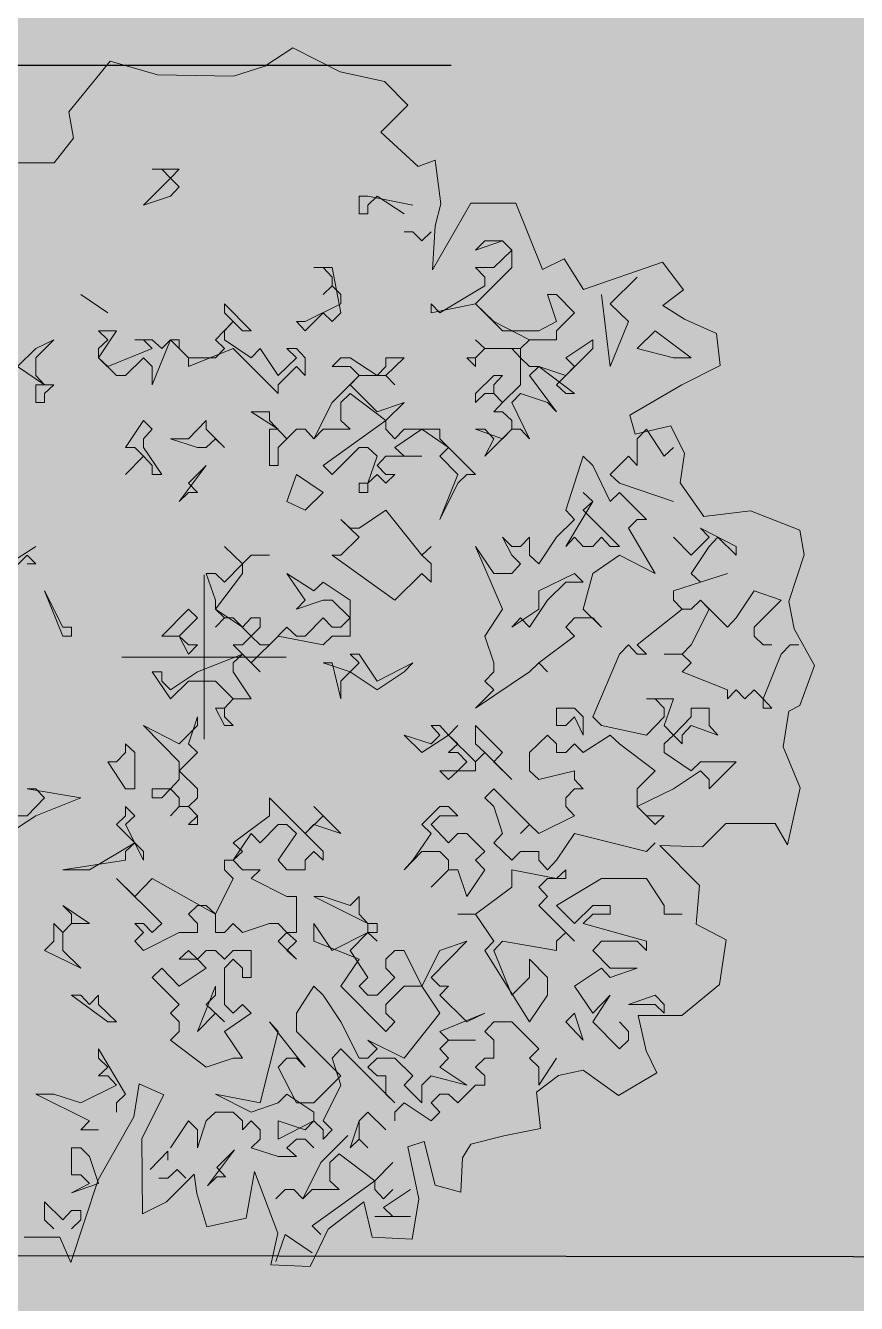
# Model space of a CAD drawing. Header units: millimetres. Extents: x 3866 to 35600, y -8896 to 9491.
# Drawn here: x 33083.639 to 33085.051, y -6655.279 to -6653.109 of the extents above; entities that cross this region are included whole.
import ezdxf

# ---------------------------------------------------------------- set-up
doc = ezdxf.new("R2010")
doc.units = ezdxf.units.MM
doc.linetypes.add('ACAD_ISO02W100', pattern=[15, 12, -3])
for name, color, linetype in [('благоустрый', 7, 'Continuous'), ('ВДМ', 7, 'Continuous'), ('КУЩІ', 108, 'Continuous'), ('майданчики заливка', 7, 'Continuous')]:
    doc.layers.add(name, color=color, linetype=linetype)
doc.layers.add('Интерьер - Мебель_Ном_пера__4', color=7, linetype='Continuous', lineweight=20, true_color=0x029e21)

# ---------------------------------------------------------------- blocks, each defined once
blk = doc.blocks.new('Дерево лиственное 02 11_24')
at = {"layer": 'Интерьер - Мебель_Ном_пера__4', "linetype": 'Continuous'}
for p, q in [((792, 7677), (1152, 7917)), ((1152, 7917), (1771, 7603)), ((-1757, 7082), (-1218, 7742)), ((-1218, 7742), (-606, 7566)), ((385, 7545), (792, 7677)), ((-606, 7566), (385, 7545)), ((1771, 7603), (2344, 7476)), ((2344, 7476), (2648, 7169)), ((2648, 7169), (2296, 6819)), ((-1697, 6741), (-1757, 7082)), ((2296, 6819), (2782, 6373)), ((-1946, 6421), (-1697, 6741)), ((-2409, 6421), (-1946, 6421)), ((-322, 6337), (-672, 6337)), ((-672, 6337), (-550, 6337)), ((-550, 6337), (-436, 6223)), ((-436, 6223), (-322, 6337)), ((2782, 6373), (3004, 6456)), ((3004, 6456), (3075, 5887)), ((-436, 6223), (-786, 5873)), ((-322, 6109), (-436, 6223)), ((-786, 5873), (-436, 5987)), ((-436, 5987), (-322, 6109)), ((2128, 5987), (2014, 5987)), ((2014, 5987), (2014, 5759)), ((2714, 5873), (2128, 5987)), ((2128, 5873), (2250, 5987)), ((2250, 5987), (2600, 5759)), ((2128, 5759), (2128, 5873)), ((2968, 5032), (3467, 5899)), ((3075, 5887), (3004, 5602)), ((3467, 5899), (4052, 5899)), ((4052, 5899), (4398, 5034)), ((2014, 5759), (2128, 5759)), ((2714, 5523), (2600, 5523)), ((2828, 5409), (2714, 5523)), ((2950, 5523), (2828, 5409)), ((3004, 5602), (2968, 5032)), ((3650, 5409), (3528, 5287)), ((3528, 5287), (3878, 5409)), ((3878, 5409), (3650, 5409)), ((4000, 5287), (3878, 5409)), ((3878, 5409), (4000, 5287)), ((4000, 5287), (3764, 5059)), ((4000, 5059), (4000, 5287)), ((4398, 5034), (4678, 5174)), ((4678, 5174), (4931, 4775)), ((1664, 5059), (1428, 5059)), ((1428, 5059), (1550, 5059)), ((1550, 5059), (1664, 4937)), ((1778, 4473), (1664, 5059)), ((3764, 5059), (3528, 5059)), ((3528, 5059), (3650, 4937)), ((3650, 4709), (4000, 5059)), ((4931, 4775), (5958, 5130)), ((5958, 5130), (6229, 4771)), ((1664, 4823), (1550, 4709)), ((1550, 4709), (1664, 4823)), ((1664, 4937), (1664, 4823)), ((1664, 4823), (1778, 4709)), ((3650, 4823), (3064, 4473)), ((3650, 4937), (3650, 4823)), ((5278, 4587), (5628, 4937)), ((-1600, 4709), (-1250, 4473)), ((-1250, 4473), (-1600, 4709)), ((1778, 4709), (1778, 4587)), ((3528, 4587), (3650, 4709)), ((4578, 4709), (4464, 4709)), ((4464, 4709), (4578, 4359)), ((4814, 4473), (4578, 4709)), ((5164, 4709), (5278, 3773)), ((6229, 4771), (5960, 4569)), ((614, 4237), (264, 4587)), ((264, 4587), (264, 4473)), ((1778, 4587), (1314, 4359)), ((3064, 4473), (2950, 4587)), ((2950, 4587), (2950, 4473)), ((2950, 4473), (3528, 4587)), ((3878, 4237), (3528, 4587)), ((3528, 4587), (3764, 4359)), ((5514, 4359), (5278, 4587)), ((5960, 4569), (6245, 4391)), ((378, 4359), (150, 4123)), ((264, 4473), (378, 4359)), ((264, 4237), (378, 4359)), ((378, 4359), (500, 4237)), ((1314, 4359), (1200, 4359)), ((1200, 4359), (1314, 4237)), ((1314, 4237), (1550, 4473)), ((1550, 4473), (1664, 4359)), ((1664, 4359), (1778, 4473)), ((3764, 4359), (4228, 4123)), ((4578, 4359), (4350, 4237)), ((4578, 4237), (4814, 4473)), ((5278, 3773), (5514, 4359)), ((6245, 4391), (6657, 4204)), ((-1372, 3887), (-1136, 4237)), ((-1136, 4237), (-1372, 4237)), ((-1372, 4237), (-1250, 4123)), ((264, 4123), (264, 4237)), ((500, 4237), (614, 4237)), ((4350, 4237), (3878, 4237)), ((4578, 4123), (4578, 4237)), ((5864, 4237), (5628, 4009)), ((6328, 3887), (5864, 4237)), ((6657, 4204), (6708, 3786)), ((-2186, 4009), (-2422, 3773)), ((-2186, 3887), (-1950, 4123)), ((-1950, 4123), (-2186, 4009)), ((-1250, 4123), (-1372, 4009)), ((-1372, 4009), (-1372, 3887)), ((-672, 4009), (-1250, 3773)), ((-672, 4123), (-900, 4123)), ((-900, 4123), (-786, 4123)), ((-786, 4123), (-672, 4009)), ((-550, 4009), (-672, 4123)), ((-672, 3537), (-436, 4123)), ((-436, 4123), (-550, 4009)), ((-322, 4123), (-436, 4123)), ((-436, 4123), (-200, 3887)), ((-322, 4009), (-322, 4123)), ((-200, 3887), (-322, 4009)), ((-200, 3773), (378, 4009)), ((150, 4123), (264, 4009)), ((264, 4009), (150, 3887)), ((614, 3887), (264, 4123)), ((378, 4009), (964, 3423)), ((728, 4009), (614, 3887)), ((964, 3659), (728, 4009)), ((1200, 4009), (1078, 4009)), ((1078, 4009), (1200, 3887)), ((1314, 3887), (1200, 4009)), ((3650, 4009), (3528, 4123)), ((3528, 4123), (3650, 4009)), ((3650, 4009), (3528, 3887)), ((3528, 3887), (3650, 4009)), ((4114, 4009), (3650, 4009)), ((3650, 4009), (4000, 4009)), ((4000, 4009), (4114, 3887)), ((4114, 4009), (4228, 4123)), ((4228, 4123), (4114, 4009)), ((4114, 3887), (4114, 4009)), ((4228, 4123), (4578, 4123)), ((4578, 3537), (5050, 4009)), ((5050, 4123), (4700, 3887)), ((5050, 4009), (5050, 4123)), ((5628, 4009), (6100, 3887)), ((-2186, 3659), (-2186, 3887)), ((-1250, 3773), (-1372, 3887)), ((-1372, 3887), (-1136, 3659)), ((-1022, 3659), (-786, 3887)), ((-786, 3887), (-672, 3773)), ((150, 3887), (-200, 3887)), ((-200, 3887), (-200, 3773)), ((1200, 3887), (964, 3659)), ((1314, 3659), (1314, 3887)), ((1778, 3887), (1664, 3773)), ((1900, 3887), (1778, 3887)), ((2250, 3659), (1900, 3887)), ((2364, 3659), (2600, 3887)), ((2600, 3887), (2364, 3887)), ((2364, 3887), (2364, 3773)), ((3528, 3887), (3414, 3887)), ((3414, 3887), (3528, 3773)), ((3528, 3773), (3528, 3887)), ((4228, 3773), (4114, 3887)), ((4114, 3887), (4114, 3537)), ((4700, 3887), (4814, 3773)), ((6100, 3887), (6328, 3887)), ((-2422, 3773), (-2072, 3537)), ((-2072, 3537), (-2186, 3659)), ((-1136, 3659), (-1022, 3659)), ((-672, 3773), (-672, 3537)), ((964, 3537), (1200, 3773)), ((1200, 3773), (1314, 3659)), ((1664, 3773), (1900, 3773)), ((2014, 3659), (1664, 3309)), ((1900, 3773), (2014, 3659)), ((1900, 3537), (2014, 3659)), ((2014, 3659), (2364, 3659)), ((2364, 3773), (2250, 3659)), ((2364, 3659), (2478, 3537)), ((2478, 3537), (2364, 3659)), ((3764, 3659), (3528, 3423)), ((3764, 3537), (3878, 3659)), ((3878, 3659), (3764, 3659)), ((4228, 3659), (4350, 3773)), ((4350, 3773), (4228, 3773)), ((4578, 3187), (4228, 3659)), ((4350, 3773), (4814, 3423)), ((4700, 3659), (4350, 3773)), ((4814, 3773), (4700, 3659)), ((6708, 3786), (6209, 3536)), ((-2072, 3537), (-2186, 3537)), ((-2186, 3537), (-2186, 3309)), ((-1950, 3537), (-2072, 3537)), ((-2072, 3423), (-1950, 3537)), ((964, 3423), (964, 3537)), ((2250, 3187), (1900, 3537)), ((3764, 3423), (3764, 3537)), ((4114, 3537), (3878, 3309)), ((4700, 3423), (4578, 3537)), ((6209, 3536), (5533, 3144)), ((-2072, 3309), (-2072, 3423)), ((1778, 3309), (1900, 3423)), ((1900, 3423), (2364, 3073)), ((3528, 3423), (3528, 3309)), ((3528, 3309), (3650, 3423)), ((3650, 3423), (3764, 3423)), ((3878, 3309), (3764, 3423)), ((3764, 3423), (3878, 3309)), ((4000, 3309), (4114, 3423)), ((4114, 3423), (4464, 3309)), ((4814, 3423), (4700, 3423)), ((-2186, 3309), (-2072, 3309)), ((850, 3187), (614, 3187)), ((614, 3187), (964, 2959)), ((850, 3073), (850, 3187)), ((1664, 3309), (1428, 2837)), ((1778, 3073), (1778, 3309)), ((2600, 3309), (2250, 3187)), ((2364, 3073), (2600, 3309)), ((3878, 3309), (3764, 3187)), ((3764, 3187), (3878, 3187)), ((3878, 3187), (4000, 3073)), ((4228, 2837), (4000, 3309)), ((4464, 3309), (4578, 3187)), ((-786, 3073), (-1022, 2723)), ((-672, 2959), (-786, 3073)), ((28, 3073), (-200, 2837)), ((28, 2959), (28, 3073)), ((1078, 2837), (850, 3073)), ((2364, 3073), (1550, 2487)), ((1900, 2959), (1778, 3073)), ((2364, 2959), (2364, 3073)), ((4000, 3073), (4000, 2959)), ((5533, 3144), (5604, 2895)), ((5604, 2895), (6067, 3002)), ((6067, 3002), (6245, 2646)), ((-786, 2837), (-672, 2959)), ((-786, 2723), (-786, 2837)), ((-200, 2837), (-436, 2837)), ((-436, 2837), (-86, 2723)), ((264, 2723), (28, 2959)), ((28, 2723), (150, 2837)), ((150, 2837), (264, 2723)), ((964, 2959), (850, 2959)), ((850, 2959), (850, 2487)), ((964, 2723), (1200, 2959)), ((1200, 2959), (1078, 2837)), ((1314, 2959), (1200, 2959)), ((1200, 2959), (1314, 2959)), ((1428, 2837), (1314, 2959)), ((1314, 2959), (1428, 2837)), ((1428, 2837), (1550, 2959)), ((1550, 2959), (1900, 2959)), ((2478, 2837), (2364, 2959)), ((2600, 2959), (2478, 2837)), ((2478, 2723), (2828, 2959)), ((3064, 2959), (2600, 2959)), ((2828, 2959), (3178, 2723)), ((3064, 2837), (3064, 2959)), ((3528, 2373), (3064, 2837)), ((3878, 2837), (3528, 2959)), ((3528, 2959), (3650, 2959)), ((3650, 2959), (3764, 2837)), ((3650, 2609), (4000, 2959)), ((3764, 2837), (3650, 2609)), ((4000, 2959), (3878, 2837)), ((4000, 2959), (4114, 2959)), ((4114, 2959), (4228, 2837)), ((5628, 2837), (5750, 2959)), ((5628, 2487), (5628, 2837)), ((5750, 2959), (5978, 2609)), ((-1022, 2723), (-900, 2723)), ((-900, 2723), (-786, 2609)), ((-550, 2373), (-786, 2723)), ((-86, 2723), (28, 2723)), ((964, 2487), (964, 2723)), ((1664, 2373), (2014, 2723)), ((2014, 2723), (2128, 2723)), ((2128, 2723), (2250, 2609)), ((2600, 2609), (2478, 2723)), ((3178, 2723), (3064, 2609)), ((5978, 2609), (6100, 2723)), ((-786, 2609), (-1022, 2373)), ((-1022, 2373), (-786, 2609)), ((-786, 2609), (-672, 2487)), ((2250, 2609), (2128, 2259)), ((2250, 2487), (2364, 2609)), ((2364, 2609), (2828, 2609)), ((2828, 2609), (2600, 2609)), ((3064, 2609), (3300, 2373)), ((4928, 2609), (4700, 1909)), ((5050, 2487), (4928, 2609)), ((5278, 2373), (5514, 2609)), ((5514, 2609), (5628, 2487)), ((6245, 2646), (6185, 2264)), ((-672, 2487), (-672, 2373)), ((-672, 2373), (-550, 2373)), ((28, 2487), (-322, 2023)), ((-200, 2259), (28, 2487)), ((850, 2487), (964, 2487)), ((1200, 2373), (1078, 2023)), ((1550, 2137), (1200, 2373)), ((1550, 2487), (1664, 2373)), ((2128, 2259), (2250, 2373)), ((2364, 2373), (2250, 2487)), ((2250, 2373), (2364, 2259)), ((2364, 2259), (2478, 2373)), ((2478, 2373), (2364, 2373)), ((3300, 2373), (3064, 1787)), ((3300, 2259), (3414, 2373)), ((3414, 2373), (3528, 2373)), ((5278, 2023), (5050, 2487)), ((5400, 2259), (5278, 2373)), ((-86, 2137), (-200, 2259)), ((2128, 2259), (2014, 2259)), ((2014, 2259), (2014, 2137)), ((2128, 2137), (2128, 2259)), ((3064, 1787), (3300, 2259)), ((6100, 2023), (5400, 2259)), ((6185, 2264), (6494, 1827)), ((-322, 2023), (-200, 2137)), ((-200, 2137), (-86, 2137)), ((1078, 2023), (1314, 1909)), ((1314, 1909), (1550, 2137)), ((2014, 2137), (2128, 2137)), ((5050, 2023), (4700, 1437)), ((5050, 2023), (4928, 2137)), ((4928, 2137), (5050, 2023)), ((4928, 1909), (5050, 2023)), ((5400, 2137), (5278, 2023)), ((5750, 1787), (5400, 2137)), ((2364, 1909), (2014, 1673)), ((2828, 1323), (2364, 1909)), ((4700, 1909), (4814, 1787)), ((5400, 1437), (4928, 1909)), ((6494, 1827), (7100, 1898)), ((7100, 1898), (7741, 1649)), ((1900, 1673), (1778, 1787)), ((1778, 1787), (2014, 1559)), ((2014, 1673), (1900, 1673)), ((4814, 1787), (4578, 1559)), ((5514, 1673), (5628, 1787)), ((5864, 1087), (5514, 1673)), ((5628, 1787), (5750, 1787)), ((6914, 1437), (6450, 1673)), ((6450, 1673), (6564, 1559)), ((2014, 1559), (1778, 1323)), ((4000, 1437), (3878, 1559)), ((3878, 1559), (4000, 1323)), ((4228, 1559), (4114, 1437)), ((4228, 1323), (4228, 1559)), ((4578, 1559), (4350, 1209)), ((4700, 1437), (4814, 1559)), ((4814, 1559), (4928, 1437)), ((5050, 1437), (5164, 1559)), ((5164, 1559), (5278, 1437)), ((6328, 1323), (6100, 1559)), ((6564, 1559), (6328, 1323)), ((6564, 1437), (6678, 1559)), ((6678, 1559), (6914, 1323)), ((7741, 1649), (7800, 1326)), ((-2186, 1437), (-2536, 1209)), ((500, 1209), (264, 1437)), ((264, 1437), (500, 1209)), ((2828, 1323), (2950, 1437)), ((2950, 1437), (2828, 1323)), ((3764, 1087), (3528, 1437)), ((3528, 1437), (3878, 623)), ((4114, 1437), (4000, 1437)), ((4928, 1437), (5050, 1437)), ((5278, 1437), (5400, 1437)), ((6328, 1087), (6564, 1437)), ((6914, 1323), (6914, 1437)), ((-2772, 859), (-2300, 1323)), ((-2300, 1323), (-2186, 1209)), ((-2186, 1209), (-2300, 1209)), ((500, 1209), (264, 973)), ((500, 1209), (614, 1323)), ((614, 1323), (500, 1209)), ((500, 1087), (500, 1209)), ((614, 1323), (850, 1323)), ((850, 1323), (614, 1323)), ((1778, 1323), (1664, 1323)), ((1664, 1323), (2478, 737)), ((2950, 1209), (2828, 1323)), ((2950, 973), (2950, 1209)), ((4000, 1323), (4114, 1209)), ((4114, 1209), (4000, 1087)), ((4350, 1209), (4228, 1323)), ((5050, 1087), (5400, 1323)), ((5400, 1323), (5864, 1087)), ((7800, 1326), (7598, 723)), ((0, 0), (0, 1067)), ((150, 1087), (28, 1087)), ((28, 1087), (150, 737)), ((150, 623), (500, 1087)), ((264, 973), (150, 1087)), ((1428, 859), (1078, 1087)), ((1078, 1087), (1314, 737)), ((2478, 737), (2828, 1087)), ((2828, 1087), (2950, 973)), ((4000, 1087), (3764, 1087)), ((4814, 1087), (4350, 859)), ((4928, 973), (4814, 1087)), ((4928, 623), (5050, 1087)), ((6100, 859), (6800, 1087)), ((6450, 973), (6328, 1087)), ((6800, 1087), (6450, 973)), ((-1836, 387), (-2072, 859)), ((-2072, 859), (-1836, 273)), ((1550, 973), (1428, 859)), ((1900, 737), (1550, 973)), ((4350, 859), (4350, 623)), ((4464, 737), (4700, 973)), ((4700, 973), (4928, 973)), ((6100, 737), (6100, 859)), ((7150, 859), (6914, 509)), ((7500, 737), (7150, 859)), ((150, 737), (150, 623)), ((1314, 737), (1200, 623)), ((1200, 623), (1550, 737)), ((1550, 737), (1664, 737)), ((1664, 737), (1900, 509)), ((1900, 273), (1900, 737)), ((4228, 387), (4464, 737)), ((6214, 623), (6100, 737)), ((6328, 623), (6450, 737)), ((6450, 737), (6328, 623)), ((6450, 737), (6564, 623)), ((6800, 387), (6450, 737)), ((7150, 387), (7500, 737)), ((7598, 723), (7669, 367)), ((-200, 623), (-550, 273)), ((-322, 273), (-86, 509)), ((-86, 509), (-200, 623)), ((500, 387), (150, 623)), ((150, 623), (264, 509)), ((264, 509), (150, 387)), ((150, 387), (264, 509)), ((264, 509), (378, 509)), ((378, 509), (614, 273)), ((614, 509), (500, 387)), ((728, 509), (614, 509)), ((728, 387), (728, 509)), ((1550, 509), (1314, 273)), ((1664, 387), (1550, 509)), ((1900, 509), (1778, 387)), ((3878, 623), (3650, 273)), ((4350, 623), (4000, 387)), ((4000, 387), (4114, 509)), ((4114, 509), (4228, 387)), ((4700, 387), (4814, 509)), ((4814, 509), (5050, 509)), ((5164, 387), (4928, 623)), ((5050, 509), (5164, 387)), ((5628, 159), (6214, 623)), ((6214, 623), (6328, 623)), ((6328, 623), (6214, 623)), ((6564, 623), (6328, 159)), ((6914, 509), (6800, 387)), ((-1722, 387), (-1836, 387)), ((-1722, 273), (-1722, 387)), ((614, 273), (728, 387)), ((1078, 387), (850, 159)), ((1200, 273), (1078, 387)), ((1778, 387), (1664, 387)), ((4814, 273), (4700, 387)), ((7150, 273), (7150, 387)), ((7669, 367), (7931, -110)), ((-1836, 273), (-1722, 273)), ((-550, 273), (-322, 273)), ((-200, 159), (-322, 273)), ((-322, 273), (-200, 37)), ((614, 273), (500, 159)), ((614, -77), (964, 273)), ((728, 159), (614, 273)), ((964, 273), (1550, 159)), ((1314, 273), (1200, 273)), ((1550, 159), (1664, 273)), ((1664, 273), (1900, 273)), ((3650, 273), (3764, -77)), ((4350, -77), (4814, 273)), ((7264, 159), (7150, 273)), ((0, 0), (-1067, 0)), ((-200, 37), (-86, 159)), ((-86, 159), (-200, 159)), ((500, 37), (-86, -191)), ((0, 0), (1067, 0)), ((0, 0), (0, -1067)), ((500, 159), (378, 159)), ((378, 159), (500, 37)), ((378, -77), (500, 37)), ((500, 37), (728, -191)), ((850, 159), (728, 159)), ((2014, 37), (1900, 37)), ((1900, 37), (2014, -77)), ((2250, -313), (2014, 37)), ((5050, -777), (5400, 37)), ((5400, 37), (5514, 159)), ((5514, 159), (5628, 37)), ((5750, 37), (5628, 159)), ((5628, 37), (5750, 37)), ((6214, 37), (5978, 37)), ((5978, 37), (6214, 37)), ((6328, 159), (6214, 37)), ((6214, 37), (6328, -77)), ((7378, 159), (7264, 159)), ((7264, -541), (7500, 37)), ((7500, 37), (7614, 159)), ((7614, 159), (7728, 159)), ((378, -191), (378, -77)), ((728, -191), (614, -77)), ((1900, -191), (1550, -77)), ((1550, -77), (1664, -77)), ((1664, -77), (1778, -541)), ((2014, -77), (1900, -191)), ((2714, -77), (2250, -313)), ((2600, -191), (2714, -77)), ((3764, -77), (3764, -191)), ((4228, -191), (4350, -77)), ((4350, -77), (4464, -191)), ((4464, -191), (4350, -77)), ((6328, -77), (6214, -191)), ((7931, -110), (7741, -630)), ((-550, -191), (-672, -191)), ((-672, -191), (-436, -541)), ((-550, -313), (-550, -191)), ((-436, -427), (-550, -313)), ((-86, -191), (-436, -427)), ((-436, -541), (-200, -313)), ((-200, -313), (150, -313)), ((150, -313), (378, -541)), ((614, -541), (378, -191)), ((1778, -313), (1900, -191)), ((1778, -541), (1778, -313)), ((1900, -191), (2250, -427)), ((2250, -427), (2600, -191)), ((3528, -663), (4228, -191)), ((3764, -191), (3650, -313)), ((3650, -313), (3764, -427)), ((6214, -191), (6800, -427)), ((3764, -427), (3528, -663)), ((6800, -427), (6800, -541)), ((6800, -541), (6914, -427)), ((6914, -427), (7028, -541)), ((7028, -541), (7150, -427)), ((7150, -427), (7264, -541)), ((264, -663), (150, -663)), ((150, -663), (264, -891)), ((264, -663), (378, -541)), ((378, -541), (264, -663)), ((264, -777), (264, -663)), ((378, -541), (614, -541)), ((4814, -663), (4578, -663)), ((4578, -663), (4578, -891)), ((4928, -777), (4814, -663)), ((6100, -541), (5750, -541)), ((5750, -541), (5864, -541)), ((5864, -541), (5978, -663)), ((5978, -891), (6100, -541)), ((5978, -663), (5978, -777)), ((6564, -663), (6328, -663)), ((6328, -663), (6328, -777)), ((6564, -891), (6564, -663)), ((7264, -541), (7264, -663)), ((7378, -663), (7264, -541)), ((7264, -663), (7378, -663)), ((7741, -630), (7598, -702)), ((-200, -1127), (-86, -777)), ((-86, -777), (-86, -891)), ((378, -891), (264, -777)), ((4700, -891), (4814, -777)), ((4814, -777), (4928, -1013)), ((4928, -1013), (4928, -777)), ((5164, -891), (5050, -777)), ((5978, -777), (5750, -1013)), ((6328, -777), (6100, -1013)), ((7598, -702), (7527, -1165)), ((-322, -1127), (-786, -891)), ((-786, -891), (-322, -1363)), ((-86, -891), (-322, -1127)), ((264, -891), (378, -891)), ((3064, -891), (2950, -891)), ((2950, -891), (3064, -1013)), ((3178, -1013), (3064, -891)), ((3178, -1013), (3300, -891)), ((3300, -891), (3178, -1013)), ((3878, -1241), (3528, -891)), ((3528, -891), (3528, -1127)), ((4578, -891), (4700, -891)), ((5750, -1013), (5164, -891)), ((6100, -1013), (5978, -891)), ((6214, -1013), (6328, -891)), ((6328, -891), (6678, -1013)), ((6678, -1013), (6564, -891)), ((-900, -1241), (-1022, -1127)), ((-1022, -1127), (-1022, -1241)), ((-86, -1241), (-200, -1127)), ((2950, -1127), (2600, -1013)), ((2600, -1013), (2828, -1241)), ((2828, -1241), (3178, -1013)), ((3064, -1013), (2950, -1127)), ((3528, -1363), (3178, -1013)), ((3178, -1013), (3300, -1127)), ((3300, -1127), (3178, -1241)), ((3528, -1127), (3650, -1241)), ((4228, -1241), (4464, -1013)), ((4464, -1013), (4578, -1127)), ((4578, -1127), (4578, -1241)), ((4700, -1241), (4814, -1127)), ((4814, -1127), (4928, -1241)), ((4928, -1241), (5278, -1013)), ((5278, -1013), (5400, -1127)), ((5400, -1127), (5864, -1477)), ((5978, -1127), (6100, -1013)), ((5978, -1241), (5978, -1127)), ((6100, -1013), (6214, -1127)), ((6214, -1127), (6214, -1013)), ((-1022, -1241), (-1136, -1363)), ((-900, -1713), (-900, -1241)), ((-322, -1477), (-86, -1241)), ((3178, -1241), (3300, -1241)), ((3300, -1241), (3414, -1363)), ((3528, -1363), (3650, -1241)), ((3650, -1241), (3528, -1363)), ((3650, -1241), (4000, -1591)), ((3764, -1363), (3878, -1241)), ((4228, -1477), (4228, -1241)), ((4578, -1241), (4700, -1241)), ((6328, -1477), (5978, -1241)), ((7527, -1165), (7746, -1700)), ((-1136, -1363), (-1250, -1363)), ((-1250, -1363), (-1022, -1713)), ((-322, -1363), (-322, -1591)), ((-86, -1713), (-322, -1477)), ((3300, -1477), (3064, -1477)), ((3064, -1477), (3178, -1591)), ((3178, -1591), (3300, -1477)), ((3414, -1363), (3300, -1477)), ((3300, -1477), (3528, -1477)), ((3528, -1477), (3528, -1363)), ((4000, -1591), (3764, -1363)), ((4350, -1591), (4228, -1477)), ((4814, -1477), (4350, -1591)), ((4814, -1591), (4814, -1477)), ((5864, -1477), (5628, -1713)), ((6100, -1713), (6450, -1477)), ((6450, -1363), (6328, -1477)), ((6914, -1363), (6450, -1363)), ((6450, -1477), (6564, -1591)), ((6564, -1713), (6914, -1363)), ((-322, -1591), (-436, -1713)), ((4928, -1713), (4814, -1591)), ((6564, -1591), (6564, -1713)), ((-1600, -1827), (-2300, -1713)), ((-2300, -1713), (-2186, -1713)), ((-2186, -1713), (-2072, -1827)), ((-1022, -1713), (-900, -1713)), ((-436, -1713), (-672, -1713)), ((-672, -1713), (-672, -1827)), ((-550, -1827), (-436, -1713)), ((-436, -1713), (-322, -1827)), ((-86, -1827), (-86, -1713)), ((3650, -1827), (3764, -1713)), ((3764, -1713), (4228, -2177)), ((4700, -1827), (4814, -1713)), ((4814, -1713), (4928, -1713)), ((5628, -1713), (5628, -1941)), ((5628, -1941), (6100, -1713)), ((7746, -1700), (7581, -2439)), ((-2072, -1827), (-2300, -2063)), ((-2186, -2063), (-1600, -1827)), ((-900, -2063), (-1022, -1941)), ((-1022, -1941), (-1022, -2063)), ((-672, -1827), (-550, -1827)), ((-322, -1941), (-436, -2063)), ((-436, -2063), (-322, -1941)), ((-322, -1827), (-322, -1941)), ((-322, -1941), (-200, -1941)), ((-200, -1941), (-86, -1827)), ((-86, -2063), (-200, -1941)), ((-200, -1941), (-86, -2063)), ((964, -1941), (850, -1827)), ((850, -1827), (850, -2063)), ((1314, -2291), (964, -1941)), ((1778, -2291), (1428, -1941)), ((1428, -1941), (1550, -2063)), ((3064, -1941), (2828, -2177)), ((3178, -1941), (3064, -1941)), ((3300, -2063), (3178, -1941)), ((3764, -1941), (3650, -1827)), ((3878, -2291), (3764, -1941)), ((4700, -1941), (4700, -1827)), ((4814, -2063), (4700, -1941)), ((5628, -1941), (5864, -2177)), ((5750, -2063), (5628, -1941)), ((-2536, -2291), (-2186, -2063)), ((-2300, -2063), (-2422, -2063)), ((-1022, -2063), (-1136, -2177)), ((-1022, -2177), (-900, -2063)), ((-86, -2063), (-200, -2177)), ((-86, -2177), (-86, -2063)), ((850, -2063), (378, -2413)), ((1550, -2063), (1314, -2291)), ((2950, -2177), (3064, -2063)), ((3064, -2063), (3300, -2063)), ((4350, -2291), (4814, -2063)), ((5978, -2063), (5750, -2063)), ((5864, -2177), (5978, -2063)), ((-1136, -2177), (-900, -2413)), ((-786, -2641), (-1022, -2177)), ((-200, -2177), (-86, -2177)), ((378, -2641), (614, -2291)), ((614, -2291), (728, -2413)), ((728, -2413), (964, -2177)), ((964, -2177), (1078, -2177)), ((1200, -2291), (964, -2641)), ((1078, -2177), (1200, -2291)), ((1314, -2291), (1428, -2177)), ((1550, -2527), (1314, -2291)), ((1428, -2177), (1778, -2291)), ((2950, -2291), (2714, -2641)), ((2828, -2177), (2950, -2291)), ((3178, -2413), (2950, -2177)), ((3300, -2291), (3178, -2413)), ((3414, -2291), (3300, -2291)), ((3650, -2527), (3414, -2291)), ((3764, -2413), (3878, -2291)), ((4228, -2177), (4114, -2291)), ((4114, -2291), (4228, -2177)), ((4228, -2177), (4350, -2291)), ((4814, -2291), (4578, -2641)), ((5750, -2527), (4814, -2291)), ((6779, -2162), (6478, -2466)), ((7420, -2162), (6779, -2162)), ((7581, -2439), (7420, -2162)), ((-900, -2413), (-1486, -2763)), ((-1022, -2527), (-900, -2413)), ((-900, -2413), (-786, -2527)), ((378, -2413), (500, -2527)), ((4000, -2641), (3764, -2413)), ((5864, -2413), (5750, -2527)), ((6478, -2466), (5924, -2447)), ((5924, -2447), (6436, -2968)), ((-1836, -2763), (-1022, -2641)), ((-1022, -2641), (-1022, -2527)), ((-786, -2527), (-786, -2641)), ((378, -2641), (264, -2641)), ((264, -2641), (264, -2763)), ((500, -2527), (378, -2641)), ((500, -2763), (378, -2641)), ((964, -2641), (1078, -2763)), ((1314, -2641), (1428, -2527)), ((1314, -2763), (1314, -2641)), ((1428, -2527), (1550, -2641)), ((1550, -2641), (1550, -2527)), ((2600, -2763), (2828, -2527)), ((2714, -2641), (2600, -2763)), ((2828, -2527), (3064, -2527)), ((3064, -2527), (3178, -2641)), ((3178, -2641), (3178, -2763)), ((3528, -2641), (3650, -2527)), ((3650, -2763), (3528, -2641)), ((4114, -2527), (4000, -2641)), ((4350, -2527), (4114, -2527)), ((4350, -2641), (4350, -2527)), ((4464, -2763), (4350, -2641)), ((4578, -2641), (4464, -2763)), ((-1486, -2763), (-1836, -2763)), ((264, -2763), (378, -2877)), ((728, -2763), (500, -2763)), ((614, -2877), (728, -2763)), ((1078, -2763), (1314, -2763)), ((3178, -2763), (2950, -2991)), ((2950, -2991), (3178, -2763)), ((3178, -2763), (3300, -2763)), ((3300, -2763), (3414, -3113)), ((3414, -3113), (3650, -2763)), ((4578, -2877), (4000, -2763)), ((4000, -2763), (4000, -2991)), ((4700, -2763), (4578, -2877)), ((4700, -2877), (4700, -2763)), ((-900, -3113), (-1136, -2877)), ((-1136, -2877), (-550, -3463)), ((-672, -2877), (-900, -3113)), ((150, -3341), (-672, -2877)), ((378, -2877), (150, -3341)), ((1078, -3113), (614, -2877)), ((4350, -2991), (4464, -2877)), ((4464, -2877), (4700, -2877)), ((4578, -3227), (5164, -2877)), ((5164, -2877), (5750, -2877)), ((5750, -2877), (5978, -3227)), ((6436, -2968), (6395, -3470)), ((1200, -3113), (1078, -3113)), ((1200, -3577), (1200, -3113)), ((1550, -3113), (1428, -3113)), ((1428, -3113), (2128, -3463)), ((1900, -3227), (1550, -3113)), ((2014, -3113), (1900, -3227)), ((2014, -3341), (2014, -3113)), ((4000, -2991), (3528, -3341)), ((4464, -3113), (4350, -2991)), ((4350, -3227), (4464, -3113)), ((-1486, -3463), (-1836, -3227)), ((-1836, -3227), (-1722, -3341)), ((-200, -3341), (-86, -3227)), ((-86, -3227), (28, -3227)), ((28, -3227), (150, -3341)), ((4814, -3691), (4350, -3227)), ((4814, -3463), (4578, -3227)), ((5050, -3227), (4814, -3463)), ((5278, -3227), (5050, -3227)), ((5278, -3341), (5278, -3227)), ((5978, -3227), (5978, -3341)), ((-1836, -3577), (-1950, -3463)), ((-1950, -3463), (-1950, -3691)), ((-1836, -3577), (-1722, -3463)), ((-1722, -3463), (-1836, -3577)), ((-1722, -3341), (-1722, -3463)), ((-1722, -3463), (-1486, -3463)), ((-786, -3463), (-900, -3463)), ((-900, -3463), (-786, -3577)), ((-672, -3577), (-786, -3463)), ((-550, -3463), (-672, -3577)), ((-86, -3463), (-200, -3341)), ((-86, -3577), (-86, -3463)), ((150, -3341), (150, -3577)), ((264, -3577), (378, -3463)), ((378, -3463), (500, -3577)), ((500, -3577), (850, -3463)), ((850, -3463), (964, -3463)), ((964, -3463), (1078, -3577)), ((1664, -3813), (1428, -3463)), ((1428, -3463), (1428, -3691)), ((2128, -3463), (2014, -3341)), ((2250, -3463), (2128, -3463)), ((2128, -3463), (2128, -3577)), ((2250, -3577), (2250, -3463)), ((3528, -3341), (3300, -3341)), ((3300, -3341), (3528, -3341)), ((3528, -3341), (3764, -3691)), ((4928, -3463), (5050, -3341)), ((5750, -3691), (4928, -3463)), ((5050, -3341), (5278, -3341)), ((5978, -3341), (6214, -3341)), ((6395, -3470), (6786, -3676)), ((-1836, -3813), (-1836, -3577)), ((-786, -3577), (-900, -3691)), ((-786, -3813), (-322, -3577)), ((-322, -3577), (-86, -3577)), ((150, -3577), (264, -3577)), ((1078, -3577), (964, -3691)), ((1200, -3691), (1078, -3577)), ((1078, -3577), (1200, -3577)), ((2128, -3577), (1664, -3813)), ((1900, -3813), (2128, -3577)), ((2128, -3577), (2250, -3691)), ((2250, -3691), (2128, -3577)), ((2128, -3577), (2250, -3577)), ((4578, -3691), (4700, -3577)), ((4700, -3577), (4814, -3691)), ((-1950, -3691), (-2072, -3813)), ((-2072, -3813), (-1600, -4041)), ((-1600, -4041), (-1836, -3813)), ((-900, -3691), (-786, -3813)), ((-200, -3813), (-322, -3927)), ((-86, -3927), (-200, -3813)), ((28, -3813), (-86, -3927)), ((150, -3813), (28, -3813)), ((264, -3927), (150, -3813)), ((378, -3813), (264, -3927)), ((614, -3813), (378, -3813)), ((614, -4163), (614, -3813)), ((964, -3691), (1200, -3927)), ((1078, -3813), (1200, -3691)), ((1200, -3927), (1078, -3813)), ((1428, -3691), (2014, -3927)), ((2128, -4163), (1900, -3813)), ((2478, -3813), (2364, -3927)), ((2600, -3813), (2478, -3813)), ((2828, -4277), (2600, -3813)), ((3064, -3813), (2828, -4277)), ((2950, -4163), (3414, -3691)), ((3414, -3691), (3064, -3813)), ((3764, -3691), (3650, -3813)), ((3650, -3813), (4228, -4741)), ((3764, -3813), (3878, -3691)), ((4000, -4391), (3764, -3813)), ((3878, -3691), (4578, -3813)), ((4578, -3813), (4578, -3691)), ((5050, -3813), (5164, -3691)), ((5278, -4041), (5050, -3813)), ((5164, -3691), (5628, -3691)), ((5628, -3691), (5750, -3813)), ((5750, -3813), (5750, -3691)), ((6786, -3676), (6698, -4256)), ((-322, -3927), (-86, -3927)), ((-86, -3927), (28, -4041)), ((264, -4041), (378, -3927)), ((378, -3927), (500, -4041)), ((2014, -3927), (1778, -4277)), ((2364, -3927), (2364, -4041)), ((4464, -4163), (4228, -3927)), ((4228, -3927), (4228, -4163)), ((-550, -4041), (-672, -4163)), ((-322, -4277), (-550, -4041)), ((28, -4041), (-322, -4277)), ((264, -4513), (264, -4041)), ((500, -4041), (500, -4163)), ((2364, -4041), (2478, -4163)), ((4814, -4277), (5164, -4041)), ((5164, -4041), (5278, -4163)), ((5278, -4163), (5628, -4041)), ((5628, -4041), (5278, -4041)), ((-672, -4163), (-322, -4513)), ((150, -4277), (-86, -4863)), ((150, -4391), (150, -4277)), ((500, -4163), (614, -4163)), ((1428, -4277), (1200, -4627)), ((1550, -4391), (1428, -4277)), ((1778, -4277), (2364, -4863)), ((2014, -4277), (2128, -4163)), ((2128, -4391), (2014, -4277)), ((2478, -4163), (2250, -4391)), ((2364, -4513), (2600, -4277)), ((2600, -4277), (2828, -4277)), ((2828, -4277), (3064, -4627)), ((3064, -4277), (2950, -4163)), ((3064, -4391), (3178, -4277)), ((3178, -4277), (3064, -4277)), ((4228, -4163), (4000, -4391)), ((4464, -4391), (4464, -4163)), ((5050, -4627), (4814, -4277)), ((6698, -4256), (6209, -4655)), ((-1600, -4391), (-1722, -4391)), ((-1722, -4391), (-1250, -4741)), ((-1486, -4513), (-1600, -4391)), ((-1372, -4391), (-1486, -4513)), ((-1372, -4513), (-1372, -4391)), ((28, -4513), (150, -4391)), ((1778, -4741), (1550, -4391)), ((2250, -4391), (2128, -4391)), ((3414, -4741), (3064, -4391)), ((4228, -4741), (4464, -4391)), ((5050, -4741), (5278, -4391)), ((5278, -4391), (5050, -4627)), ((5864, -4391), (5514, -4513)), ((5978, -4513), (5864, -4391)), ((-1136, -4741), (-1372, -4513)), ((-322, -4513), (-436, -4627)), ((-436, -4627), (-322, -4741)), ((-86, -4863), (150, -4627)), ((264, -4741), (28, -4513)), ((150, -4627), (264, -4741)), ((378, -4627), (264, -4513)), ((264, -4863), (614, -4627)), ((500, -4513), (378, -4627)), ((614, -4627), (500, -4513)), ((1200, -4627), (1200, -4863)), ((2364, -4627), (2364, -4513)), ((2478, -4741), (2364, -4627)), ((3064, -4627), (2600, -5213)), ((3064, -4863), (3650, -4627)), ((3650, -4627), (3414, -4741)), ((4814, -4627), (4700, -4741)), ((4928, -4977), (4814, -4627)), ((5514, -4513), (5864, -4513)), ((5864, -4513), (5978, -4627)), ((5978, -4627), (5978, -4513)), ((-1250, -4741), (-1136, -4741)), ((-322, -4741), (-322, -4863)), ((1314, -5327), (850, -4741)), ((850, -4741), (964, -4863)), ((2014, -5213), (1778, -4741)), ((2364, -4863), (2478, -4741)), ((3650, -4863), (3764, -4741)), ((3764, -4741), (4000, -4741)), ((4000, -4741), (4350, -5091)), ((4700, -4741), (4928, -4977)), ((5400, -5091), (5050, -4741)), ((5400, -4741), (5514, -4863)), ((6209, -4655), (5639, -4655)), ((5639, -4655), (5746, -5118)), ((-322, -4863), (-436, -4977)), ((-436, -4977), (28, -5327)), ((500, -5213), (264, -4863)), ((964, -4863), (728, -5791)), ((1200, -4863), (1778, -5441)), ((2600, -5213), (2128, -4977)), ((2128, -4977), (2250, -5091)), ((3178, -4977), (3064, -4863)), ((3064, -5091), (3178, -4977)), ((3178, -4977), (3528, -4977)), ((3528, -4977), (3178, -4977)), ((3764, -4977), (3650, -4863)), ((3764, -5213), (3764, -4977)), ((5514, -4977), (5400, -5091)), ((5514, -4863), (5514, -4977)), ((-1022, -5677), (-1372, -5091)), ((-1372, -5091), (-1372, -5213)), ((1664, -5213), (1778, -5091)), ((1778, -5091), (2250, -5563)), ((2250, -5091), (2128, -5213)), ((3178, -5213), (3064, -5091)), ((4350, -5091), (4228, -5213)), ((5746, -5118), (5885, -5400)), ((-1372, -5213), (-1250, -5327)), ((28, -5327), (378, -5213)), ((378, -5213), (500, -5213)), ((964, -5327), (1078, -5213)), ((1078, -5213), (1200, -5213)), ((1200, -5213), (1314, -5327)), ((1778, -5563), (1664, -5213)), ((2128, -5213), (2014, -5213)), ((2128, -5327), (2250, -5213)), ((2250, -5213), (2478, -5213)), ((2478, -5213), (2714, -5441)), ((3064, -5327), (3178, -5213)), ((3528, -5327), (3650, -5213)), ((3650, -5213), (3764, -5213)), ((4228, -5213), (4350, -5327)), ((4350, -5563), (4578, -5213)), ((-1250, -5327), (-1372, -5441)), ((-1372, -5441), (-1250, -5441)), ((-1250, -5441), (-1136, -5563)), ((1200, -5791), (964, -5327)), ((1778, -5441), (1428, -5791)), ((2250, -5441), (2128, -5327)), ((2364, -5441), (2250, -5441)), ((2364, -5677), (2364, -5441)), ((2714, -5441), (2600, -5563)), ((2828, -5563), (2950, -5441)), ((2950, -5441), (3414, -5563)), ((3414, -5563), (3064, -5327)), ((3650, -5441), (3528, -5327)), ((3650, -5563), (3650, -5441)), ((4607, -5438), (4322, -5652)), ((4350, -5327), (4350, -5563)), ((4927, -5367), (4607, -5438)), ((5387, -5697), (4927, -5367)), ((5885, -5400), (5387, -5697)), ((-1136, -5563), (-1600, -5791)), ((-842, -5545), (-913, -5972)), ((-522, -5687), (-842, -5545)), ((1550, -6027), (1778, -5563)), ((2250, -5563), (2478, -5791)), ((2600, -5563), (2828, -5791)), ((2828, -5791), (2828, -5563)), ((3300, -5791), (3528, -5563)), ((3528, -5563), (3650, -5563)), ((-1950, -5677), (-2186, -5677)), ((-2186, -5677), (-1486, -6027)), ((-1600, -5791), (-1950, -5677)), ((-1136, -5791), (-1022, -5677)), ((-1136, -5913), (-1136, -5791)), ((-807, -6257), (-522, -5687)), ((728, -5791), (150, -5677)), ((150, -5677), (614, -5913)), ((614, -5913), (964, -5791)), ((964, -5791), (1078, -5677)), ((1078, -5677), (1428, -5913)), ((1428, -5791), (1200, -5791)), ((2478, -5791), (2364, -5677)), ((2478, -5913), (2600, -5791)), ((2600, -5791), (2950, -6027)), ((2950, -5791), (3064, -5677)), ((3064, -5913), (2950, -5791)), ((3064, -5677), (3178, -5677)), ((3178, -5677), (3300, -5791)), ((4322, -5652), (4370, -6124)), ((-913, -5972), (-1376, -6791)), ((28, -6027), (150, -5913)), ((150, -5913), (378, -5913)), ((378, -5913), (500, -6027)), ((1428, -5913), (1428, -6027)), ((2014, -6027), (2128, -5913)), ((2128, -5913), (2014, -6027)), ((2128, -5913), (2364, -6141)), ((2364, -6141), (2128, -5913)), ((2478, -6027), (2478, -5913)), ((2950, -6027), (3064, -5913)), ((-1486, -6027), (-1600, -6141)), ((-1600, -6141), (-1372, -6141)), ((-436, -6377), (-200, -6027)), ((-200, -6027), (-86, -6141)), ((-86, -6377), (28, -6027)), ((-86, -6141), (-86, -6377)), ((500, -6027), (500, -6141)), ((500, -6141), (614, -6027)), ((614, -6027), (728, -6141)), ((728, -6141), (728, -6263)), ((1314, -6141), (964, -6027)), ((964, -6027), (964, -6263)), ((964, -6263), (1428, -6027)), ((1428, -6027), (1314, -6141)), ((1428, -6027), (1550, -6141)), ((1664, -6141), (1550, -6027)), ((1550, -6141), (1550, -6263)), ((1550, -6263), (1664, -6141)), ((2014, -6027), (1900, -6377)), ((2014, -6263), (2014, -6027)), ((4370, -6124), (3894, -6222)), ((-800, -7235), (-807, -6257)), ((728, -6263), (614, -6377)), ((1078, -6377), (1200, -6263)), ((1200, -6263), (1314, -6263)), ((1314, -6263), (1428, -6377)), ((1869, -6217), (1519, -6567)), ((1900, -6377), (2014, -6263)), ((2128, -6377), (2014, -6263)), ((2014, -6263), (2128, -6377)), ((2862, -6293), (2648, -6364)), ((3004, -6863), (2862, -6293)), ((3894, -6222), (3467, -6329)), ((-1600, -6377), (-1722, -6377)), ((-1722, -6377), (-1722, -6727)), ((-1486, -6491), (-1600, -6377)), ((-472, -6421), (-699, -6658)), ((-472, -6535), (-472, -6421)), ((394, -6404), (44, -6868)), ((167, -6632), (394, -6404)), ((614, -6377), (964, -6491)), ((1200, -6491), (1078, -6377)), ((1633, -6567), (1755, -6453)), ((1755, -6453), (2219, -6803)), ((2648, -6364), (2790, -7041)), ((3467, -6329), (3360, -6507)), ((-1372, -6841), (-1486, -6491)), ((280, -6754), (167, -6632)), ((964, -6491), (1200, -6491)), ((1519, -6567), (1283, -7040)), ((1633, -6803), (1633, -6567)), ((2219, -6803), (2455, -6567)), ((3360, -6507), (3339, -6953)), ((-1376, -6791), (-1730, -7866)), ((-1722, -6727), (-1600, -6727)), ((-1600, -6727), (-1486, -6841)), ((-586, -6771), (-472, -6771)), ((-130, -6720), (-486, -7076)), ((-472, -6771), (-349, -6658)), ((-349, -6658), (-236, -6771)), ((-94, -6970), (-130, -6720)), ((44, -6868), (167, -6754)), ((167, -6754), (280, -6754)), ((654, -6685), (547, -7290)), ((957, -7485), (654, -6685)), ((2219, -6803), (1405, -7390)), ((1755, -6917), (1633, -6803)), ((2219, -6917), (2219, -6803)), ((-1486, -6841), (-1722, -6963)), ((-1722, -6963), (-1372, -6841)), ((37, -7402), (-94, -6970)), ((1055, -6917), (933, -7040)), ((1169, -6917), (1055, -6917)), ((1055, -6917), (1169, -6917)), ((1283, -7040), (1169, -6917)), ((1169, -6917), (1283, -7040)), ((1283, -7040), (1405, -6917)), ((1405, -6917), (1755, -6917)), ((2333, -7040), (2219, -6917)), ((2455, -6917), (2333, -7040)), ((2333, -7153), (2683, -6917)), ((3339, -6953), (3004, -6863)), ((-1836, -7313), (-2072, -7077)), ((-2072, -7077), (-2072, -7313)), ((-486, -7076), (-800, -7235)), ((2078, -7076), (1615, -7433)), ((2185, -7539), (2078, -7076)), ((2790, -7041), (2703, -7563)), ((-1722, -7191), (-1836, -7313)), ((-1600, -7191), (-1722, -7191)), ((-1600, -7313), (-1600, -7191)), ((547, -7290), (37, -7402)), ((2219, -7267), (2683, -7267)), ((2455, -7267), (2333, -7153)), ((2683, -7267), (2455, -7267)), ((-2072, -7313), (-1950, -7427)), ((-1722, -7427), (-1600, -7313)), ((1615, -7433), (1377, -7917)), ((1405, -7390), (1519, -7503)), ((-1875, -7539), (-2338, -7539)), ((-1730, -7866), (-1875, -7539)), ((867, -7895), (957, -7485)), ((1055, -7503), (933, -7853)), ((1405, -7740), (1055, -7503)), ((2703, -7563), (2185, -7539)), ((1377, -7917), (867, -7895))]:
    blk.add_line(p, q, dxfattribs=at)

msp = doc.modelspace()

# ---------------------------------------------------------------- hatches: boundary and pattern name
at = {"layer": 'ВДМ', "true_color": 0x139b48, "transparency": 33554585}
h = msp.add_hatch(color=114, dxfattribs=at)
h.dxf.hatch_style = 1
h.paths.add_polyline_path([(33122.3871, -6661.1225), (33110.2621, -6661.1225), (33099.8871, -6661.1225), (33099.8871, -6662.9975), (33122.3871, -6662.9975)], flags=17)
h.paths.add_polyline_path([(33081.6268, -6658.1371), (33080.7621, -6658.1363), (33080.7621, -6659.9975, 0.414214), (33083.7621, -6662.9975), (33086.503, -6662.9975), (33086.503, -6661.6807, -0.500594)])
edge = h.paths.add_edge_path()
edge.add_line((33145.7266, -6648.9145), (33082.439, -6648.93))
edge.add_arc((33083.7621, -6651.6225), 3, 116.1696, 151.1672)
edge.add_line((33081.134, -6650.1757), (33132.7621, -6650.1757))
edge.add_line((33132.7621, -6650.1757), (33132.7621, -6653.1757))
edge.add_line((33132.7621, -6653.1757), (33080.7621, -6653.1757))
edge.add_line((33080.7621, -6653.1757), (33080.7621, -6657.6363))
edge.add_line((33080.7621, -6657.6363), (33081.6268, -6657.6371))
edge.add_line((33081.6268, -6657.6371), (33081.6294, -6655.1963))
edge.add_line((33081.6294, -6655.1963), (33086.5094, -6655.2016))
edge.add_line((33086.5094, -6655.2016), (33087.0049, -6655.2016))
edge.add_line((33087.0049, -6655.2016), (33087.0049, -6662.9975))
edge.add_line((33087.0049, -6662.9975), (33098.1371, -6662.9975))
edge.add_line((33098.1371, -6662.9975), (33098.1371, -6661.1225))
edge.add_line((33098.1371, -6661.1225), (33087.7621, -6661.1225))
edge.add_line((33087.7621, -6661.1225), (33087.7621, -6653.6225))
edge.add_line((33087.7621, -6653.6225), (33110.2621, -6653.6225))
edge.add_line((33110.2621, -6653.6225), (33132.7621, -6653.6225))
edge.add_line((33132.7621, -6653.6225), (33132.7621, -6661.1225))
edge.add_line((33132.7621, -6661.1225), (33124.1371, -6661.1225))
edge.add_line((33124.1371, -6661.1225), (33124.1371, -6662.9975))
edge.add_line((33124.1371, -6662.9975), (33137.8474, -6662.9975))
edge.add_line((33137.8474, -6662.9975), (33137.8474, -6656.7684))
edge.add_line((33137.8474, -6656.7684), (33145.7266, -6656.7684))
edge.add_line((33145.7266, -6656.7684), (33145.7266, -6654.0411))
edge.add_line((33145.7266, -6654.0411), (33140.8466, -6654.0411))
edge.add_line((33140.8466, -6654.0411), (33140.8466, -6649.1611))
edge.add_line((33140.8466, -6649.1611), (33145.7266, -6649.1611))
edge.add_line((33145.7266, -6649.1611), (33145.7266, -6648.9145))
h = msp.add_hatch(color=114, dxfattribs=at)
h.dxf.hatch_style = 1
h.paths.add_polyline_path([(33132.7621, -6650.1757), (33081.134, -6650.1757, 0.126475), (33080.7621, -6651.6225), (33080.7621, -6653.1757), (33132.7621, -6653.1757)])
at = {"layer": 'майданчики заливка', "transparency": 33554585}
h = msp.add_hatch(color=13, dxfattribs=at)
h.dxf.hatch_style = 1
h.paths.add_polyline_path([(33081.2621, -6697.8286), (33084.5364, -6699.4397, 1.535529)])
h.paths.add_polyline_path([(33086.5068, -6658.1416), (33081.6268, -6658.1371, 0.500594), (33086.503, -6661.6807)])
h.paths.add_polyline_path([(33086.5094, -6655.2016), (33081.6294, -6655.1963), (33081.6268, -6657.6371), (33086.5068, -6657.6416)])
h.paths.add_polyline_path([(33100.293, -6700.8977), (33097.5979, -6699.5799), (33096.2801, -6702.2749), (33098.9752, -6703.5927)])
h.paths.add_polyline_path([(33131.1971, -6694.4819), (33128.8896, -6693.6888), (33127.3033, -6698.3037), (33129.6095, -6699.0964)])
h.paths.add_polyline_path([(33133.5044, -6695.2757), (33131.1971, -6694.4819), (33129.6108, -6699.0969), (33131.9168, -6699.8902)])

# ---------------------------------------------------------------- linework, layer by layer
msp.add_lwpolyline([(33086.5068, -6657.6416), (33086.5094, -6655.2016), (33081.6294, -6655.1963), (33081.6268, -6657.6363)])
at = {"layer": 'благоустрый', "linetype": 'ACAD_ISO02W100', "ltscale": 0.3}
msp.add_lwpolyline([(33080.7621, -6653.1757), (33132.7621, -6653.1757)], dxfattribs=at)

# ---------------------------------------------------------------- block references
at = {"layer": 'КУЩІ', "linetype": 'Continuous', "xscale": 0.0001307448670890075, "yscale": 0.0001307448670890075, "zscale": 0.0001307448670890075}
msp.add_blockref('Дерево лиственное 02 11_24', (33083.9423, -6654.1813), dxfattribs=at)

doc.saveas('drawing.dxf')
